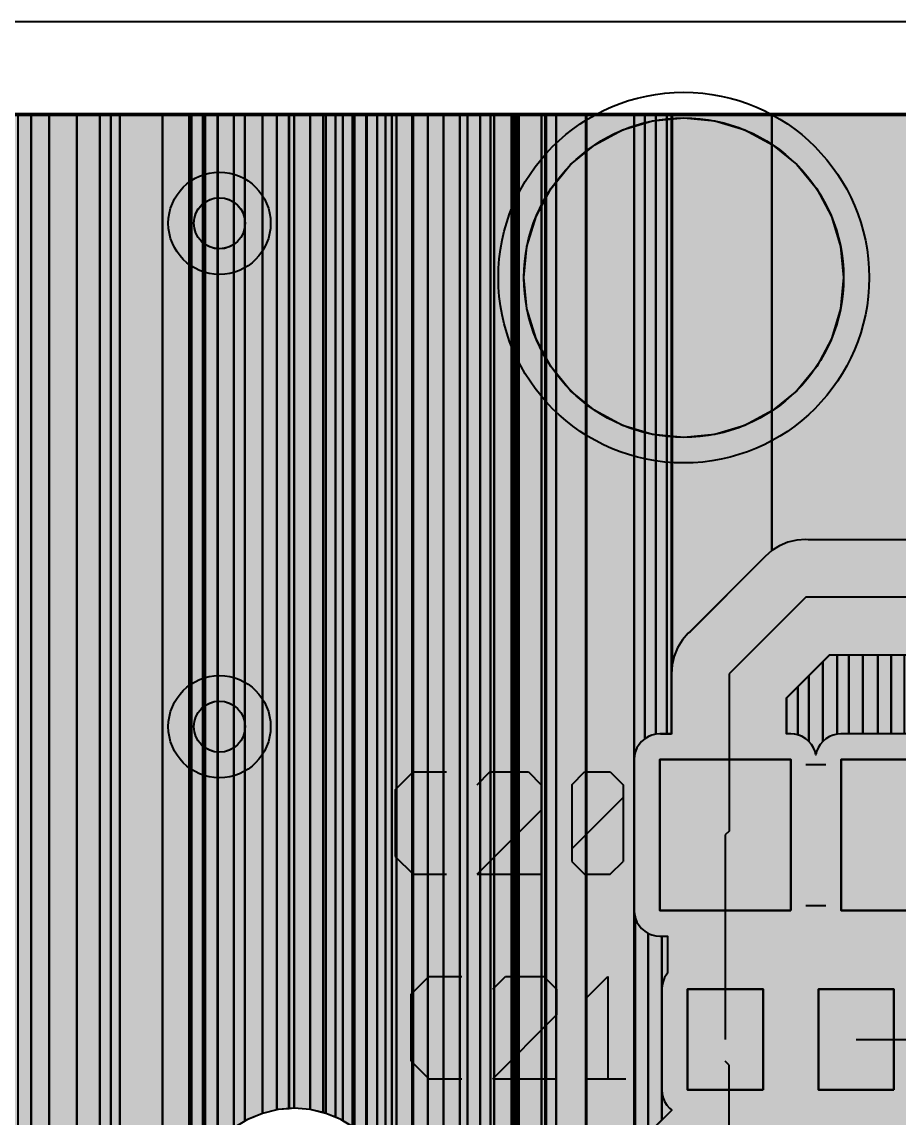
# Model space of a CAD drawing. Header units: millimetres. Extents: x 2 to 110, y 3 to 56.
# Drawn here: x 50.14 to 58.85, y 45.01 to 55.9 of the extents above; entities that cross this region are included whole.
import ezdxf

# ---------------------------------------------------------------- set-up
doc = ezdxf.new("R2010")
doc.units = ezdxf.units.MM
for name, color, linetype in [('bottom_copper', 7, 'Continuous'), ('bottom_silk', 7, 'Continuous'), ('drill_plated', 7, 'Continuous'), ('outline', 7, 'Continuous'), ('top_copper', 7, 'Continuous'), ('top_silk', 7, 'Continuous')]:
    doc.layers.add(name, color=color, linetype=linetype)

# ---------------------------------------------------------------- blocks, each defined once
blk = doc.blocks.new('Block32662')
at = {"layer": 'bottom_copper', "lineweight": 40}
blk.add_hatch(color=7, dxfattribs=at).paths.add_polyline_path([(0, 0), (-2.181, -2.181), (-3.44, -2.181), (-3.44, 42.867), (0, 42.867), (0, 0)], flags=0)
at = {"layer": 'bottom_copper', "color": 7, "lineweight": 40}
blk.add_lwpolyline([(0, 0), (-2.181, -2.181), (-3.44, -2.181), (-3.44, 42.867), (0, 42.867), (0, 0)], close=True, dxfattribs=at)
blk = doc.blocks.new('Block32847')
at = {"layer": 'bottom_copper', "lineweight": 40}
for points in [[(0, 22.3936), (-0.1594, 22.4061), (-0.161, 22.406), (-0.161, 45.048), (0, 45.048), (0, 22.3936)], [(0.3033, 22.2951), (0.1555, 22.3563), (0, 22.3936), (0, 45.048), (0.3033, 45.048), (0.3033, 22.2951)], [(0.5612, 22.1076), (0.4396, 22.2115), (0.3033, 22.2951), (0.3033, 45.048), (0.5612, 45.048), (0.5612, 22.1076)], [(0.8099, 21.7019), (0.7487, 21.8497), (0.6651, 21.986), (0.5612, 22.1076), (0.5612, 45.048), (0.8099, 45.048), (0.8099, 21.7019)], [(0.8566, 21.387), (0.8472, 21.5464), (0.8099, 21.7019), (0.8099, 45.048), (0.8566, 45.048), (0.8566, 21.387)], [(1.2554, 0), (0.8566, 0), (0.8566, 45.048), (1.2554, 45.048), (1.2554, 0)]]:
    blk.add_hatch(color=7, dxfattribs=at).paths.add_polyline_path(points, flags=0)
at = {"layer": 'bottom_copper', "color": 7, "lineweight": 40}
for points in [[(0, 22.3936), (-0.1594, 22.4061), (-0.161, 22.406), (-0.161, 45.048), (0, 45.048), (0, 22.3936)], [(0.3033, 22.2951), (0.1555, 22.3563), (0, 22.3936), (0, 45.048), (0.3033, 45.048), (0.3033, 22.2951)], [(0.5612, 22.1076), (0.4396, 22.2115), (0.3033, 22.2951), (0.3033, 45.048), (0.5612, 45.048), (0.5612, 22.1076)], [(0.8099, 21.7019), (0.7487, 21.8497), (0.6651, 21.986), (0.5612, 22.1076), (0.5612, 45.048), (0.8099, 45.048), (0.8099, 21.7019)], [(0.8566, 21.387), (0.8472, 21.5464), (0.8099, 21.7019), (0.8099, 45.048), (0.8566, 45.048), (0.8566, 21.387)], [(1.2554, 0), (0.8566, 0), (0.8566, 45.048), (1.2554, 45.048), (1.2554, 0)]]:
    blk.add_lwpolyline(points, close=True, dxfattribs=at)
blk = doc.blocks.new('Block33519')
at = {"layer": 'bottom_copper', "lineweight": 40}
for points in [[(0, 35.17), (-0.159, 35.182), (-0.161, 35.182), (-0.161, 45.048), (0, 45.048), (0, 35.17)], [(0.127, 35.139), (0, 35.17), (0, 45.048), (0.127, 45.048), (0.127, 35.139)], [(0.251, 35.093), (0.155, 35.132), (0.127, 35.139), (0.127, 45.048), (0.251, 45.048), (0.251, 35.093)], [(0.419, 35), (0.303, 35.071), (0.251, 35.093), (0.251, 45.048), (0.419, 45.048), (0.419, 35)], [(0.555, 34.889), (0.44, 34.987), (0.419, 35), (0.419, 45.048), (0.555, 45.048), (0.555, 34.889)], [(0.665, 34.762), (0.561, 34.884), (0.555, 34.889), (0.555, 45.048), (0.665, 45.048), (0.665, 34.762)], [(0.81, 34.478), (0.749, 34.626), (0.665, 34.762), (0.665, 45.048), (0.81, 45.048), (0.81, 34.478)], [(0.857, 34.163), (0.847, 34.322), (0.81, 34.478), (0.81, 45.048), (0.857, 45.048), (0.857, 34.163)], [(1.012, 22.356), (0.864, 22.295), (0.857, 22.291), (0.857, 45.048), (1.012, 45.048), (1.012, 22.356)], [(1.167, 22.394), (1.012, 22.356), (1.012, 45.048), (1.167, 45.048), (1.167, 22.394)], [(1.325, 22.406), (1.167, 22.394), (1.167, 45.048), (1.325, 45.048), (1.325, 22.406)]]:
    blk.add_hatch(color=7, dxfattribs=at).paths.add_polyline_path(points, flags=0)
at = {"layer": 'bottom_copper', "color": 7, "lineweight": 40}
for points in [[(0, 35.17), (-0.159, 35.182), (-0.161, 35.182), (-0.161, 45.048), (0, 45.048), (0, 35.17)], [(0.127, 35.139), (0, 35.17), (0, 45.048), (0.127, 45.048), (0.127, 35.139)], [(0.251, 35.093), (0.155, 35.132), (0.127, 35.139), (0.127, 45.048), (0.251, 45.048), (0.251, 35.093)], [(0.419, 35), (0.303, 35.071), (0.251, 35.093), (0.251, 45.048), (0.419, 45.048), (0.419, 35)], [(0.555, 34.889), (0.44, 34.987), (0.419, 35), (0.419, 45.048), (0.555, 45.048), (0.555, 34.889)], [(0.665, 34.762), (0.561, 34.884), (0.555, 34.889), (0.555, 45.048), (0.665, 45.048), (0.665, 34.762)], [(0.81, 34.478), (0.749, 34.626), (0.665, 34.762), (0.665, 45.048), (0.81, 45.048), (0.81, 34.478)], [(0.857, 34.163), (0.847, 34.322), (0.81, 34.478), (0.81, 45.048), (0.857, 45.048), (0.857, 34.163)], [(1.012, 22.356), (0.864, 22.295), (0.857, 22.291), (0.857, 45.048), (1.012, 45.048), (1.012, 22.356)], [(1.167, 22.394), (1.012, 22.356), (1.012, 45.048), (1.167, 45.048), (1.167, 22.394)], [(1.325, 22.406), (1.167, 22.394), (1.167, 45.048), (1.325, 45.048), (1.325, 22.406)]]:
    blk.add_lwpolyline(points, close=True, dxfattribs=at)
blk = doc.blocks.new('Block34573')
at = {"layer": 'bottom_copper', "lineweight": 40}
for points in [[(-0.001, 33.105), (-0.29, 33.105), (-0.29, 45.048), (-0.001, 45.048), (-0.001, 33.105)], [(0.11, 34.626), (0.049, 34.478), (0.012, 34.322), (-0.001, 34.163), (-0.001, 45.048), (0.11, 45.048), (0.11, 34.626)], [(0.261, 34.841), (0.194, 34.762), (0.11, 34.626), (0.11, 45.048), (0.261, 45.048), (0.261, 34.841)], [(0.417, 34.986), (0.298, 34.884), (0.261, 34.841), (0.261, 45.048), (0.417, 45.048), (0.417, 34.986)], [(0.528, 35.054), (0.419, 34.987), (0.417, 34.986), (0.417, 45.048), (0.528, 45.048), (0.528, 35.054)], [(0.704, 35.132), (0.556, 35.071), (0.528, 35.054), (0.528, 45.048), (0.704, 45.048), (0.704, 35.132)], [(0.845, 35.166), (0.704, 35.132), (0.704, 45.048), (0.845, 45.048), (0.845, 35.166)], [(0.967, 35.178), (0.859, 35.17), (0.845, 35.166), (0.845, 45.048), (0.967, 45.048), (0.967, 35.178)], [(1.017, 35.182), (0.967, 35.178), (0.967, 45.048), (1.017, 45.048), (1.017, 35.182)]]:
    blk.add_hatch(color=7, dxfattribs=at).paths.add_polyline_path(points, flags=0)
at = {"layer": 'bottom_copper', "color": 7, "lineweight": 40}
for points in [[(-0.001, 33.105), (-0.29, 33.105), (-0.29, 45.048), (-0.001, 45.048), (-0.001, 33.105)], [(0.11, 34.626), (0.049, 34.478), (0.012, 34.322), (-0.001, 34.163), (-0.001, 45.048), (0.11, 45.048), (0.11, 34.626)], [(0.261, 34.841), (0.194, 34.762), (0.11, 34.626), (0.11, 45.048), (0.261, 45.048), (0.261, 34.841)], [(0.417, 34.986), (0.298, 34.884), (0.261, 34.841), (0.261, 45.048), (0.417, 45.048), (0.417, 34.986)], [(0.528, 35.054), (0.419, 34.987), (0.417, 34.986), (0.417, 45.048), (0.528, 45.048), (0.528, 35.054)], [(0.704, 35.132), (0.556, 35.071), (0.528, 35.054), (0.528, 45.048), (0.704, 45.048), (0.704, 35.132)], [(0.845, 35.166), (0.704, 35.132), (0.704, 45.048), (0.845, 45.048), (0.845, 35.166)], [(0.967, 35.178), (0.859, 35.17), (0.845, 35.166), (0.845, 45.048), (0.967, 45.048), (0.967, 35.178)], [(1.017, 35.182), (0.967, 35.178), (0.967, 45.048), (1.017, 45.048), (1.017, 35.182)]]:
    blk.add_lwpolyline(points, close=True, dxfattribs=at)
blk = doc.blocks.new('Block35035')
at = {"layer": 'bottom_copper', "lineweight": 40}
for points in [[(0.596, 16.974), (0.59, 16.982), (0.468, 17.085), (0.468, 44.748), (0.596, 44.748), (0.596, 16.974)], [(0.777, 32.221), (0.678, 32.123), (0.671, 32.116), (0.645, 32.086), (0.624, 32.052), (0.609, 32.015), (0.599, 31.976), (0.596, 31.936), (0.596, 44.748), (0.777, 44.748), (0.777, 32.221)], [(1.279, 32.724), (0.777, 32.221), (0.777, 44.748), (1.279, 44.748), (1.279, 32.724)], [(1.387, 32.793), (1.35, 32.778), (1.316, 32.757), (1.286, 32.731), (1.279, 32.724), (1.279, 44.748), (1.387, 44.748), (1.387, 32.793)], [(1.476, 32.805), (1.466, 32.806), (1.426, 32.803), (1.387, 32.793), (1.387, 44.748), (1.476, 44.748), (1.476, 32.805)], [(1.901, 32.805), (1.476, 32.805), (1.476, 44.748), (1.901, 44.748), (1.901, 32.805)]]:
    blk.add_hatch(color=7, dxfattribs=at).paths.add_polyline_path(points, flags=0)
at = {"layer": 'bottom_copper', "color": 7, "lineweight": 40}
for points in [[(0.596, 16.974), (0.59, 16.982), (0.468, 17.085), (0.468, 44.748), (0.596, 44.748), (0.596, 16.974)], [(0.777, 32.221), (0.678, 32.123), (0.671, 32.116), (0.645, 32.086), (0.624, 32.052), (0.609, 32.015), (0.599, 31.976), (0.596, 31.936), (0.596, 44.748), (0.777, 44.748), (0.777, 32.221)], [(1.279, 32.724), (0.777, 32.221), (0.777, 44.748), (1.279, 44.748), (1.279, 32.724)], [(1.387, 32.793), (1.35, 32.778), (1.316, 32.757), (1.286, 32.731), (1.279, 32.724), (1.279, 44.748), (1.387, 44.748), (1.387, 32.793)], [(1.476, 32.805), (1.466, 32.806), (1.426, 32.803), (1.387, 32.793), (1.387, 44.748), (1.476, 44.748), (1.476, 32.805)], [(1.901, 32.805), (1.476, 32.805), (1.476, 44.748), (1.901, 44.748), (1.901, 32.805)]]:
    blk.add_lwpolyline(points, close=True, dxfattribs=at)
blk = doc.blocks.new('Block110843')
at = {"layer": 'top_copper', "lineweight": 40}
for points in [[(4.737, 21.334), (4.698, 21.324), (4.661, 21.309), (4.627, 21.288), (4.596, 21.262), (4.596, 22.056), (4.663, 22.123), (4.737, 22.123), (4.737, 21.334)], [(4.855, 21.336), (4.786, 21.336), (4.776, 21.337), (4.737, 21.334), (4.737, 22.123), (4.855, 22.123), (4.855, 21.336)], [(4.994, 21.336), (4.855, 21.336), (4.855, 22.123), (4.994, 22.123), (4.994, 21.336)], [(5.143, 21.336), (4.994, 21.336), (4.994, 22.123), (5.143, 22.123), (5.143, 21.336)], [(5.275, 21.336), (5.143, 21.336), (5.143, 22.123), (5.275, 22.123), (5.275, 21.336)], [(5.404, 21.336), (5.275, 21.336), (5.275, 22.123), (5.404, 22.123), (5.404, 21.336)], [(4.596, 21.262), (4.57, 21.232), (4.549, 21.198), (4.534, 21.161), (4.526, 21.129), (4.519, 21.161), (4.504, 21.198), (4.483, 21.232), (4.457, 21.262), (4.457, 21.916), (4.596, 22.056), (4.596, 21.262)], [(4.457, 21.262), (4.426, 21.288), (4.392, 21.309), (4.355, 21.324), (4.348, 21.326), (4.348, 21.808), (4.457, 21.916), (4.457, 21.262)], [(4.348, 21.326), (4.316, 21.334), (4.277, 21.337), (4.267, 21.336), (4.236, 21.336), (4.236, 21.695), (4.348, 21.808), (4.348, 21.326)]]:
    blk.add_hatch(color=7, dxfattribs=at).paths.add_polyline_path(points, flags=0)
at = {"layer": 'top_copper', "color": 7, "lineweight": 40}
for points in [[(4.737, 21.334), (4.698, 21.324), (4.661, 21.309), (4.627, 21.288), (4.596, 21.262), (4.596, 22.056), (4.663, 22.123), (4.737, 22.123), (4.737, 21.334)], [(4.855, 21.336), (4.786, 21.336), (4.776, 21.337), (4.737, 21.334), (4.737, 22.123), (4.855, 22.123), (4.855, 21.336)], [(4.994, 21.336), (4.855, 21.336), (4.855, 22.123), (4.994, 22.123), (4.994, 21.336)], [(5.143, 21.336), (4.994, 21.336), (4.994, 22.123), (5.143, 22.123), (5.143, 21.336)], [(5.275, 21.336), (5.143, 21.336), (5.143, 22.123), (5.275, 22.123), (5.275, 21.336)], [(5.404, 21.336), (5.275, 21.336), (5.275, 22.123), (5.404, 22.123), (5.404, 21.336)], [(4.596, 21.262), (4.57, 21.232), (4.549, 21.198), (4.534, 21.161), (4.526, 21.129), (4.519, 21.161), (4.504, 21.198), (4.483, 21.232), (4.457, 21.262), (4.457, 21.916), (4.596, 22.056), (4.596, 21.262)], [(4.457, 21.262), (4.426, 21.288), (4.392, 21.309), (4.355, 21.324), (4.348, 21.326), (4.348, 21.808), (4.457, 21.916), (4.457, 21.262)], [(4.348, 21.326), (4.316, 21.334), (4.277, 21.337), (4.267, 21.336), (4.236, 21.336), (4.236, 21.695), (4.348, 21.808), (4.348, 21.326)]]:
    blk.add_lwpolyline(points, close=True, dxfattribs=at)
blk = doc.blocks.new('Block114395')
at = {"layer": 'top_copper', "lineweight": 40}
for points in [[(0, 2.615), (-0.115, 2.686), (-0.115, 12.691), (0, 12.691), (0, 2.615)], [(0.122, 2.511), (0, 2.615), (0, 12.691), (0.122, 12.691), (0.122, 2.511)], [(0.309, 2.253), (0.225, 2.389), (0.122, 2.511), (0.122, 12.691), (0.309, 12.691), (0.309, 2.253)], [(0.417, 1.791), (0.408, 1.95), (0.37, 2.105), (0.309, 2.253), (0.309, 12.691), (0.417, 12.691), (0.417, 1.791)], [(0.581, 1.418), (0.417, 1.583), (0.417, 12.691), (0.581, 12.691), (0.581, 1.418)], [(1.123, 1.327), (0.672, 1.327), (0.581, 1.418), (0.581, 12.691), (1.123, 12.691), (1.123, 1.327)], [(1.248, 1.3), (1.212, 1.316), (1.173, 1.325), (1.133, 1.328), (1.123, 1.327), (1.123, 12.691), (1.248, 12.691), (1.248, 1.3)], [(1.385, 1.113), (1.375, 1.152), (1.36, 1.189), (1.339, 1.223), (1.313, 1.254), (1.283, 1.279), (1.248, 1.3), (1.248, 12.691), (1.385, 12.691), (1.385, 1.113)], [(1.388, 1.073), (1.385, 1.113), (1.385, 12.691), (1.388, 12.691), (1.388, 1.073)], [(1.559, 0.066), (1.388, 0.066), (1.388, 12.691), (1.559, 12.691), (1.559, 0.066)], [(1.563, 0.326), (1.559, 0.266), (1.559, 12.691), (1.563, 12.691), (1.563, 0.326)], [(1.578, 0.385), (1.572, 0.362), (1.563, 0.326), (1.563, 12.691), (1.578, 12.691), (1.578, 0.385)], [(1.6, 0.44), (1.59, 0.416), (1.578, 0.385), (1.578, 12.691), (1.6, 12.691), (1.6, 0.44)], [(1.632, 0.491), (1.619, 0.47), (1.6, 0.44), (1.6, 12.691), (1.632, 12.691), (1.632, 0.491)], [(1.894, 0.753), (1.849, 0.715), (1.839, 0.703), (1.682, 0.546), (1.671, 0.537), (1.632, 0.491), (1.632, 12.691), (1.894, 12.691), (1.894, 0.754)], [(2.001, 0.808), (1.973, 0.796), (1.945, 0.785), (1.919, 0.769), (1.894, 0.754), (1.894, 12.691), (2.001, 12.691), (2.001, 0.808)], [(2.296, 0.825), (2.134, 0.825), (2.119, 0.827), (2.059, 0.822), (2.03, 0.815), (2.001, 0.808), (2.001, 12.691), (2.296, 12.691), (2.296, 0.825)], [(2.776, 1.949), (2.561, 1.949), (2.551, 1.949), (2.511, 1.946), (2.472, 1.937), (2.435, 1.922), (2.401, 1.901), (2.371, 1.875), (2.345, 1.844), (2.324, 1.81), (2.309, 1.773), (2.299, 1.734), (2.296, 1.694), (2.296, 12.691), (2.776, 12.691), (2.776, 1.949)], [(2.881, 6.48), (2.851, 6.455), (2.825, 6.424), (2.804, 6.39), (2.789, 6.353), (2.779, 6.314), (2.776, 6.274), (2.776, 12.691), (2.881, 12.691), (2.881, 6.48)], [(2.991, 6.526), (2.952, 6.517), (2.915, 6.501), (2.881, 6.48), (2.881, 12.691), (2.991, 12.691), (2.991, 6.526)], [(3.1, 6.528), (3.041, 6.528), (3.031, 6.529), (2.991, 6.526), (2.991, 12.691), (3.1, 12.691), (3.1, 6.528)], [(3.146, 6.528), (3.1, 6.528), (3.1, 12.691), (3.146, 12.691), (3.146, 6.528)], [(3.153, 7.214), (3.146, 7.124), (3.146, 12.691), (3.153, 12.691), (3.153, 7.214)], [(4.144, 8.35), (4.076, 8.292), (4.061, 8.275), (3.331, 7.544), (3.314, 7.53), (3.255, 7.462), (3.208, 7.385), (3.174, 7.302), (3.153, 7.214), (3.153, 12.691), (4.144, 12.691), (4.144, 8.35)], [(5.742, 8.458), (4.503, 8.458), (4.481, 8.46), (4.391, 8.453), (4.304, 8.432), (4.221, 8.397), (4.144, 8.35), (4.144, 12.691), (5.742, 12.691), (5.742, 8.458)], [(3.148, 6.528), (3.146, 6.528), (3.146, 7.124), (3.148, 7.102), (3.148, 6.528)], [(2.777, 4.785), (2.776, 4.775), (2.776, 6.274), (2.777, 6.264), (2.777, 4.785)], [(2.778, 1.949), (2.776, 1.949), (2.776, 4.775), (2.778, 4.755), (2.778, 1.949)], [(2.785, 2.274), (2.778, 2.184), (2.778, 4.755), (2.779, 4.735), (2.785, 4.712), (2.785, 2.274)], [(2.915, 2.554), (2.887, 2.522), (2.84, 2.445), (2.806, 2.362), (2.785, 2.274), (2.785, 4.712), (2.789, 4.696), (2.804, 4.659), (2.825, 4.625), (2.851, 4.595), (2.881, 4.569), (2.915, 4.548), (2.915, 2.554)], [(3.051, 2.693), (2.963, 2.605), (2.946, 2.59), (2.915, 2.554), (2.915, 4.548), (2.952, 4.532), (2.991, 4.523), (3.031, 4.52), (3.041, 4.521), (3.051, 4.521), (3.051, 2.693)], [(3.109, 4.153), (3.1, 4.142), (3.079, 4.108), (3.064, 4.071), (3.054, 4.032), (3.051, 3.992), (3.051, 4.521), (3.109, 4.521), (3.109, 4.153)], [(3.052, 3.003), (3.051, 2.993), (3.051, 3.992), (3.052, 3.982), (3.052, 3.003)], [(3.148, 2.789), (3.051, 2.693), (3.051, 2.993), (3.054, 2.953), (3.064, 2.914), (3.079, 2.877), (3.1, 2.843), (3.126, 2.812), (3.148, 2.794), (3.148, 2.789)]]:
    blk.add_hatch(color=7, dxfattribs=at).paths.add_polyline_path(points, flags=0)
at = {"layer": 'top_copper', "color": 7, "lineweight": 40}
for points in [[(0, 2.615), (-0.115, 2.686), (-0.115, 12.691), (0, 12.691), (0, 2.615)], [(0.122, 2.511), (0, 2.615), (0, 12.691), (0.122, 12.691), (0.122, 2.511)], [(0.309, 2.253), (0.225, 2.389), (0.122, 2.511), (0.122, 12.691), (0.309, 12.691), (0.309, 2.253)], [(0.417, 1.791), (0.408, 1.95), (0.37, 2.105), (0.309, 2.253), (0.309, 12.691), (0.417, 12.691), (0.417, 1.791)], [(0.581, 1.418), (0.417, 1.583), (0.417, 12.691), (0.581, 12.691), (0.581, 1.418)], [(1.123, 1.327), (0.672, 1.327), (0.581, 1.418), (0.581, 12.691), (1.123, 12.691), (1.123, 1.327)], [(1.248, 1.3), (1.212, 1.316), (1.173, 1.325), (1.133, 1.328), (1.123, 1.327), (1.123, 12.691), (1.248, 12.691), (1.248, 1.3)], [(1.385, 1.113), (1.375, 1.152), (1.36, 1.189), (1.339, 1.223), (1.313, 1.254), (1.283, 1.279), (1.248, 1.3), (1.248, 12.691), (1.385, 12.691), (1.385, 1.113)], [(1.388, 1.073), (1.385, 1.113), (1.385, 12.691), (1.388, 12.691), (1.388, 1.073)], [(1.559, 0.066), (1.388, 0.066), (1.388, 12.691), (1.559, 12.691), (1.559, 0.066)], [(1.563, 0.326), (1.559, 0.266), (1.559, 12.691), (1.563, 12.691), (1.563, 0.326)], [(1.578, 0.385), (1.572, 0.362), (1.563, 0.326), (1.563, 12.691), (1.578, 12.691), (1.578, 0.385)], [(1.6, 0.44), (1.59, 0.416), (1.578, 0.385), (1.578, 12.691), (1.6, 12.691), (1.6, 0.44)], [(1.632, 0.491), (1.619, 0.47), (1.6, 0.44), (1.6, 12.691), (1.632, 12.691), (1.632, 0.491)], [(1.894, 0.753), (1.849, 0.715), (1.839, 0.703), (1.682, 0.546), (1.671, 0.537), (1.632, 0.491), (1.632, 12.691), (1.894, 12.691), (1.894, 0.754)], [(2.001, 0.808), (1.973, 0.796), (1.945, 0.785), (1.919, 0.769), (1.894, 0.754), (1.894, 12.691), (2.001, 12.691), (2.001, 0.808)], [(2.296, 0.825), (2.134, 0.825), (2.119, 0.827), (2.059, 0.822), (2.03, 0.815), (2.001, 0.808), (2.001, 12.691), (2.296, 12.691), (2.296, 0.825)], [(2.776, 1.949), (2.561, 1.949), (2.551, 1.949), (2.511, 1.946), (2.472, 1.937), (2.435, 1.922), (2.401, 1.901), (2.371, 1.875), (2.345, 1.844), (2.324, 1.81), (2.309, 1.773), (2.299, 1.734), (2.296, 1.694), (2.296, 12.691), (2.776, 12.691), (2.776, 1.949)], [(2.881, 6.48), (2.851, 6.455), (2.825, 6.424), (2.804, 6.39), (2.789, 6.353), (2.779, 6.314), (2.776, 6.274), (2.776, 12.691), (2.881, 12.691), (2.881, 6.48)], [(2.991, 6.526), (2.952, 6.517), (2.915, 6.501), (2.881, 6.48), (2.881, 12.691), (2.991, 12.691), (2.991, 6.526)], [(3.1, 6.528), (3.041, 6.528), (3.031, 6.529), (2.991, 6.526), (2.991, 12.691), (3.1, 12.691), (3.1, 6.528)], [(3.146, 6.528), (3.1, 6.528), (3.1, 12.691), (3.146, 12.691), (3.146, 6.528)], [(3.153, 7.214), (3.146, 7.124), (3.146, 12.691), (3.153, 12.691), (3.153, 7.214)], [(4.144, 8.35), (4.076, 8.292), (4.061, 8.275), (3.331, 7.544), (3.314, 7.53), (3.255, 7.462), (3.208, 7.385), (3.174, 7.302), (3.153, 7.214), (3.153, 12.691), (4.144, 12.691), (4.144, 8.35)], [(5.742, 8.458), (4.503, 8.458), (4.481, 8.46), (4.391, 8.453), (4.304, 8.432), (4.221, 8.397), (4.144, 8.35), (4.144, 12.691), (5.742, 12.691), (5.742, 8.458)], [(3.148, 6.528), (3.146, 6.528), (3.146, 7.124), (3.148, 7.102), (3.148, 6.528)], [(2.777, 4.785), (2.776, 4.775), (2.776, 6.274), (2.777, 6.264), (2.777, 4.785)], [(2.778, 1.949), (2.776, 1.949), (2.776, 4.775), (2.778, 4.755), (2.778, 1.949)], [(2.785, 2.274), (2.778, 2.184), (2.778, 4.755), (2.779, 4.735), (2.785, 4.712), (2.785, 2.274)], [(2.915, 2.554), (2.887, 2.522), (2.84, 2.445), (2.806, 2.362), (2.785, 2.274), (2.785, 4.712), (2.789, 4.696), (2.804, 4.659), (2.825, 4.625), (2.851, 4.595), (2.881, 4.569), (2.915, 4.548), (2.915, 2.554)], [(3.051, 2.693), (2.963, 2.605), (2.946, 2.59), (2.915, 2.554), (2.915, 4.548), (2.952, 4.532), (2.991, 4.523), (3.031, 4.52), (3.041, 4.521), (3.051, 4.521), (3.051, 2.693)], [(3.109, 4.153), (3.1, 4.142), (3.079, 4.108), (3.064, 4.071), (3.054, 4.032), (3.051, 3.992), (3.051, 4.521), (3.109, 4.521), (3.109, 4.153)], [(3.052, 3.003), (3.051, 2.993), (3.051, 3.992), (3.052, 3.982), (3.052, 3.003)], [(3.148, 2.789), (3.051, 2.693), (3.051, 2.993), (3.054, 2.953), (3.064, 2.914), (3.079, 2.877), (3.1, 2.843), (3.126, 2.812), (3.148, 2.794), (3.148, 2.789)]]:
    blk.add_lwpolyline(points, close=True, dxfattribs=at)
blk = doc.blocks.new('Block116614')
at = {"layer": 'top_copper', "lineweight": 40}
for points in [[(0, 0), (-4.862, 0), (-4.862, 19.38), (0, 19.38), (0, 0)], [(0.453, 7.109), (0.082, 6.739), (0.075, 6.732), (0.049, 6.702), (0.028, 6.668), (0.013, 6.631), (0.003, 6.592), (0, 6.552), (0, 19.38), (0.453, 19.38), (0.453, 7.109)], [(0.791, 7.409), (0.754, 7.394), (0.72, 7.373), (0.69, 7.347), (0.683, 7.34), (0.453, 7.109), (0.453, 19.38), (0.791, 19.38), (0.791, 7.409)], [(1.571, 7.421), (0.88, 7.421), (0.87, 7.422), (0.83, 7.419), (0.791, 7.409), (0.791, 19.38), (1.571, 19.38), (1.571, 7.421)], [(1.594, 7.421), (1.571, 7.421), (1.571, 19.38), (1.594, 19.38), (1.594, 7.421)], [(1.73, 8.982), (1.705, 8.942), (1.644, 8.794), (1.606, 8.638), (1.594, 8.479), (1.594, 19.38), (1.73, 19.38), (1.73, 8.982)], [(1.851, 9.151), (1.788, 9.078), (1.73, 8.983), (1.73, 19.38), (1.851, 19.38), (1.851, 9.151)], [(2.014, 9.303), (1.892, 9.2), (1.851, 9.151), (1.851, 19.38), (2.014, 19.38), (2.014, 9.303)], [(2.298, 9.448), (2.15, 9.387), (2.014, 9.303), (2.014, 19.38), (2.298, 19.38), (2.298, 9.448)], [(2.561, 9.494), (2.453, 9.486), (2.298, 9.448), (2.298, 19.38), (2.561, 19.38), (2.561, 9.494)], [(2.772, 9.486), (2.613, 9.498), (2.561, 9.494), (2.561, 19.38), (2.772, 19.38), (2.772, 9.486)], [(2.928, 9.448), (2.772, 9.486), (2.772, 19.38), (2.928, 19.38), (2.928, 9.448)], [(3.097, 9.374), (3.076, 9.387), (2.928, 9.448), (2.928, 19.38), (3.097, 19.38), (3.097, 9.374)]]:
    blk.add_hatch(color=7, dxfattribs=at).paths.add_polyline_path(points, flags=0)
at = {"layer": 'top_copper', "color": 7, "lineweight": 40}
for points in [[(0, 0), (-4.862, 0), (-4.862, 19.38), (0, 19.38), (0, 0)], [(0.453, 7.109), (0.082, 6.739), (0.075, 6.732), (0.049, 6.702), (0.028, 6.668), (0.013, 6.631), (0.003, 6.592), (0, 6.552), (0, 19.38), (0.453, 19.38), (0.453, 7.109)], [(0.791, 7.409), (0.754, 7.394), (0.72, 7.373), (0.69, 7.347), (0.683, 7.34), (0.453, 7.109), (0.453, 19.38), (0.791, 19.38), (0.791, 7.409)], [(1.571, 7.421), (0.88, 7.421), (0.87, 7.422), (0.83, 7.419), (0.791, 7.409), (0.791, 19.38), (1.571, 19.38), (1.571, 7.421)], [(1.594, 7.421), (1.571, 7.421), (1.571, 19.38), (1.594, 19.38), (1.594, 7.421)], [(1.73, 8.982), (1.705, 8.942), (1.644, 8.794), (1.606, 8.638), (1.594, 8.479), (1.594, 19.38), (1.73, 19.38), (1.73, 8.982)], [(1.851, 9.151), (1.788, 9.078), (1.73, 8.983), (1.73, 19.38), (1.851, 19.38), (1.851, 9.151)], [(2.014, 9.303), (1.892, 9.2), (1.851, 9.151), (1.851, 19.38), (2.014, 19.38), (2.014, 9.303)], [(2.298, 9.448), (2.15, 9.387), (2.014, 9.303), (2.014, 19.38), (2.298, 19.38), (2.298, 9.448)], [(2.561, 9.494), (2.453, 9.486), (2.298, 9.448), (2.298, 19.38), (2.561, 19.38), (2.561, 9.494)], [(2.772, 9.486), (2.613, 9.498), (2.561, 9.494), (2.561, 19.38), (2.772, 19.38), (2.772, 9.486)], [(2.928, 9.448), (2.772, 9.486), (2.772, 19.38), (2.928, 19.38), (2.928, 9.448)], [(3.097, 9.374), (3.076, 9.387), (2.928, 9.448), (2.928, 19.38), (3.097, 19.38), (3.097, 9.374)]]:
    blk.add_lwpolyline(points, close=True, dxfattribs=at)

msp = doc.modelspace()

# ---------------------------------------------------------------- hatches: boundary and pattern name
at = {"layer": 'bottom_copper', "lineweight": 40}
for points in [[(58.271, 53.048), (58.181, 52.75), (58.034, 52.476), (57.837, 52.235), (57.596, 52.038), (57.322, 51.891), (57.024, 51.801), (56.714, 51.77), (56.404, 51.801), (56.106, 51.891), (55.832, 52.038), (55.591, 52.235), (55.394, 52.476), (55.247, 52.75), (55.157, 53.048), (55.127, 53.358), (55.157, 53.668), (55.247, 53.966), (55.394, 54.24), (55.591, 54.481), (55.832, 54.678), (56.106, 54.825), (56.404, 54.915), (56.714, 54.946), (57.024, 54.915), (57.322, 54.825), (57.596, 54.678), (57.837, 54.481), (58.034, 54.24), (58.181, 53.966), (58.271, 53.668), (58.301, 53.358), (58.271, 53.048)], [(52.353, 53.848), (52.339, 53.801), (52.315, 53.757), (52.284, 53.718), (52.245, 53.687), (52.201, 53.663), (52.154, 53.649), (52.104, 53.644), (52.054, 53.649), (52.007, 53.663), (51.963, 53.687), (51.924, 53.718), (51.893, 53.757), (51.869, 53.801), (51.855, 53.848), (51.85, 53.898), (51.855, 53.948), (51.869, 53.995), (51.893, 54.039), (51.924, 54.078), (51.963, 54.109), (52.007, 54.133), (52.054, 54.147), (52.104, 54.152), (52.154, 54.147), (52.201, 54.133), (52.245, 54.109), (52.284, 54.078), (52.315, 54.039), (52.339, 53.995), (52.353, 53.948), (52.358, 53.898), (52.353, 53.848)], [(52.353, 48.848), (52.339, 48.801), (52.315, 48.757), (52.284, 48.718), (52.245, 48.687), (52.201, 48.663), (52.154, 48.649), (52.104, 48.644), (52.054, 48.649), (52.007, 48.663), (51.963, 48.687), (51.924, 48.718), (51.893, 48.757), (51.869, 48.801), (51.855, 48.848), (51.85, 48.898), (51.855, 48.948), (51.869, 48.995), (51.893, 49.039), (51.924, 49.078), (51.963, 49.109), (52.007, 49.133), (52.054, 49.147), (52.104, 49.152), (52.154, 49.147), (52.201, 49.133), (52.245, 49.109), (52.284, 49.078), (52.315, 49.039), (52.339, 48.995), (52.353, 48.948), (52.358, 48.898), (52.353, 48.848)]]:
    msp.add_hatch(color=7, dxfattribs=at).paths.add_polyline_path(points, flags=0)
at = {"layer": 'drill_plated', "lineweight": 40}
for points in [[(58.271, 53.048), (58.181, 52.75), (58.034, 52.476), (57.837, 52.235), (57.596, 52.038), (57.322, 51.891), (57.024, 51.801), (56.714, 51.77), (56.404, 51.801), (56.106, 51.891), (55.832, 52.038), (55.591, 52.235), (55.394, 52.476), (55.247, 52.75), (55.157, 53.048), (55.127, 53.358), (55.157, 53.668), (55.247, 53.966), (55.394, 54.24), (55.591, 54.481), (55.832, 54.678), (56.106, 54.825), (56.404, 54.915), (56.714, 54.946), (57.024, 54.915), (57.322, 54.825), (57.596, 54.678), (57.837, 54.481), (58.034, 54.24), (58.181, 53.966), (58.271, 53.668), (58.301, 53.358), (58.271, 53.048)], [(52.353, 53.848), (52.339, 53.801), (52.315, 53.757), (52.284, 53.718), (52.245, 53.687), (52.201, 53.663), (52.154, 53.649), (52.104, 53.644), (52.054, 53.649), (52.007, 53.663), (51.963, 53.687), (51.924, 53.718), (51.893, 53.757), (51.869, 53.801), (51.855, 53.848), (51.85, 53.898), (51.855, 53.948), (51.869, 53.995), (51.893, 54.039), (51.924, 54.078), (51.963, 54.109), (52.007, 54.133), (52.054, 54.147), (52.104, 54.152), (52.154, 54.147), (52.201, 54.133), (52.245, 54.109), (52.284, 54.078), (52.315, 54.039), (52.339, 53.995), (52.353, 53.948), (52.358, 53.898), (52.353, 53.848)], [(52.353, 48.848), (52.339, 48.801), (52.315, 48.757), (52.284, 48.718), (52.245, 48.687), (52.201, 48.663), (52.154, 48.649), (52.104, 48.644), (52.054, 48.649), (52.007, 48.663), (51.963, 48.687), (51.924, 48.718), (51.893, 48.757), (51.869, 48.801), (51.855, 48.848), (51.85, 48.898), (51.855, 48.948), (51.869, 48.995), (51.893, 49.039), (51.924, 49.078), (51.963, 49.109), (52.007, 49.133), (52.054, 49.147), (52.104, 49.152), (52.154, 49.147), (52.201, 49.133), (52.245, 49.109), (52.284, 49.078), (52.315, 49.039), (52.339, 48.995), (52.353, 48.948), (52.358, 48.898), (52.353, 48.848)]]:
    msp.add_hatch(color=7, dxfattribs=at).paths.add_polyline_path(points, flags=0)
at = {"layer": 'top_copper', "lineweight": 40}
for points in [[(58.271, 53.048), (58.181, 52.75), (58.034, 52.476), (57.837, 52.235), (57.596, 52.038), (57.322, 51.891), (57.024, 51.801), (56.714, 51.77), (56.404, 51.801), (56.106, 51.891), (55.832, 52.038), (55.591, 52.235), (55.394, 52.476), (55.247, 52.75), (55.157, 53.048), (55.127, 53.358), (55.157, 53.668), (55.247, 53.966), (55.394, 54.24), (55.591, 54.481), (55.832, 54.678), (56.106, 54.825), (56.404, 54.915), (56.714, 54.946), (57.024, 54.915), (57.322, 54.825), (57.596, 54.678), (57.837, 54.481), (58.034, 54.24), (58.181, 53.966), (58.271, 53.668), (58.301, 53.358), (58.271, 53.048)], [(52.353, 53.848), (52.339, 53.801), (52.315, 53.757), (52.284, 53.718), (52.245, 53.687), (52.201, 53.663), (52.154, 53.649), (52.104, 53.644), (52.054, 53.649), (52.007, 53.663), (51.963, 53.687), (51.924, 53.718), (51.893, 53.757), (51.869, 53.801), (51.855, 53.848), (51.85, 53.898), (51.855, 53.948), (51.869, 53.995), (51.893, 54.039), (51.924, 54.078), (51.963, 54.109), (52.007, 54.133), (52.054, 54.147), (52.104, 54.152), (52.154, 54.147), (52.201, 54.133), (52.245, 54.109), (52.284, 54.078), (52.315, 54.039), (52.339, 53.995), (52.353, 53.948), (52.358, 53.898), (52.353, 53.848)], [(52.353, 48.848), (52.339, 48.801), (52.315, 48.757), (52.284, 48.718), (52.245, 48.687), (52.201, 48.663), (52.154, 48.649), (52.104, 48.644), (52.054, 48.649), (52.007, 48.663), (51.963, 48.687), (51.924, 48.718), (51.893, 48.757), (51.869, 48.801), (51.855, 48.848), (51.85, 48.898), (51.855, 48.948), (51.869, 48.995), (51.893, 49.039), (51.924, 49.078), (51.963, 49.109), (52.007, 49.133), (52.054, 49.147), (52.104, 49.152), (52.154, 49.147), (52.201, 49.133), (52.245, 49.109), (52.284, 49.078), (52.315, 49.039), (52.339, 48.995), (52.353, 48.948), (52.358, 48.898), (52.353, 48.848)], [(57.776, 47.072), (56.476, 47.072), (56.476, 48.572), (57.776, 48.572), (57.776, 47.072)], [(59.576, 47.072), (58.276, 47.072), (58.276, 48.572), (59.576, 48.572), (59.576, 47.072)], [(57.501, 45.29), (56.751, 45.29), (56.751, 46.29), (57.501, 46.29), (57.501, 45.29)], [(58.801, 45.29), (58.051, 45.29), (58.051, 46.29), (58.801, 46.29), (58.801, 45.29)]]:
    msp.add_hatch(color=7, dxfattribs=at).paths.add_polyline_path(points, flags=0)

# ---------------------------------------------------------------- linework, layer by layer
at = {"layer": 'bottom_copper', "color": 7, "lineweight": 40}
for p, q in [((49.504, 54.973), (51.538, 54.973)), ((51.538, 43.03), (51.538, 54.973)), ((51.538, 54.973), (52.844, 54.973)), ((51.538, 54.973), (51.538, 43.03)), ((52.844, 45.107), (52.844, 54.973)), ((52.844, 54.973), (54.33, 54.973)), ((52.844, 54.973), (52.844, 45.107)), ((54.33, 32.331), (54.33, 54.973)), ((54.33, 54.973), (55.747, 54.973)), ((54.33, 54.973), (54.33, 32.331)), ((55.747, 9.925), (55.747, 54.973)), ((55.747, 54.973), (60.268, 54.973)), ((55.747, 54.973), (55.747, 9.925)), ((52.687, 45.095), (52.531, 45.057)), ((52.844, 45.107), (52.687, 45.095)), ((52.846, 45.107), (52.844, 45.107)), ((53.005, 45.095), (52.846, 45.107)), ((53.161, 45.057), (53.005, 45.095)), ((52.531, 45.057), (52.383, 44.996)), ((53.309, 44.996), (53.161, 45.057))]:
    msp.add_line(p, q, dxfattribs=at)
for points in [[(58.271, 53.048), (58.181, 52.75), (58.034, 52.476), (57.837, 52.235), (57.596, 52.038), (57.322, 51.891), (57.024, 51.801), (56.714, 51.77), (56.404, 51.801), (56.106, 51.891), (55.832, 52.038), (55.591, 52.235), (55.394, 52.476), (55.247, 52.75), (55.157, 53.048), (55.127, 53.358), (55.157, 53.668), (55.247, 53.966), (55.394, 54.24), (55.591, 54.481), (55.832, 54.678), (56.106, 54.825), (56.404, 54.915), (56.714, 54.946), (57.024, 54.915), (57.322, 54.825), (57.596, 54.678), (57.837, 54.481), (58.034, 54.24), (58.181, 53.966), (58.271, 53.668), (58.301, 53.358), (58.271, 53.048)], [(52.353, 53.848), (52.339, 53.801), (52.315, 53.757), (52.284, 53.718), (52.245, 53.687), (52.201, 53.663), (52.154, 53.649), (52.104, 53.644), (52.054, 53.649), (52.007, 53.663), (51.963, 53.687), (51.924, 53.718), (51.893, 53.757), (51.869, 53.801), (51.855, 53.848), (51.85, 53.898), (51.855, 53.948), (51.869, 53.995), (51.893, 54.039), (51.924, 54.078), (51.963, 54.109), (52.007, 54.133), (52.054, 54.147), (52.104, 54.152), (52.154, 54.147), (52.201, 54.133), (52.245, 54.109), (52.284, 54.078), (52.315, 54.039), (52.339, 53.995), (52.353, 53.948), (52.358, 53.898), (52.353, 53.848)], [(52.353, 48.848), (52.339, 48.801), (52.315, 48.757), (52.284, 48.718), (52.245, 48.687), (52.201, 48.663), (52.154, 48.649), (52.104, 48.644), (52.054, 48.649), (52.007, 48.663), (51.963, 48.687), (51.924, 48.718), (51.893, 48.757), (51.869, 48.801), (51.855, 48.848), (51.85, 48.898), (51.855, 48.948), (51.869, 48.995), (51.893, 49.039), (51.924, 49.078), (51.963, 49.109), (52.007, 49.133), (52.054, 49.147), (52.104, 49.152), (52.154, 49.147), (52.201, 49.133), (52.245, 49.109), (52.284, 49.078), (52.315, 49.039), (52.339, 48.995), (52.353, 48.948), (52.358, 48.898), (52.353, 48.848)]]:
    msp.add_lwpolyline(points, close=True, dxfattribs=at)
for centre, major_axis in [((56.714, 53.358), (1.841, 0)), ((56.714, 53.358), (1.587, 0)), ((52.104, 53.898), (0.508, 0)), ((52.104, 53.898), (0.254, 0)), ((52.104, 48.898), (0.508, 0)), ((52.104, 48.898), (0.254, 0))]:
    msp.add_ellipse(centre, major_axis=major_axis, ratio=1, dxfattribs=at)
at = {"layer": 'bottom_silk', "color": 7, "lineweight": 40}
msp.add_line((110.054, 55.898), (2.104, 55.898), dxfattribs=at)
at = {"layer": 'drill_plated', "color": 7, "lineweight": 40}
for points in [[(58.271, 53.048), (58.181, 52.75), (58.034, 52.476), (57.837, 52.235), (57.596, 52.038), (57.322, 51.891), (57.024, 51.801), (56.714, 51.77), (56.404, 51.801), (56.106, 51.891), (55.832, 52.038), (55.591, 52.235), (55.394, 52.476), (55.247, 52.75), (55.157, 53.048), (55.127, 53.358), (55.157, 53.668), (55.247, 53.966), (55.394, 54.24), (55.591, 54.481), (55.832, 54.678), (56.106, 54.825), (56.404, 54.915), (56.714, 54.946), (57.024, 54.915), (57.322, 54.825), (57.596, 54.678), (57.837, 54.481), (58.034, 54.24), (58.181, 53.966), (58.271, 53.668), (58.301, 53.358), (58.271, 53.048)], [(52.353, 53.848), (52.339, 53.801), (52.315, 53.757), (52.284, 53.718), (52.245, 53.687), (52.201, 53.663), (52.154, 53.649), (52.104, 53.644), (52.054, 53.649), (52.007, 53.663), (51.963, 53.687), (51.924, 53.718), (51.893, 53.757), (51.869, 53.801), (51.855, 53.848), (51.85, 53.898), (51.855, 53.948), (51.869, 53.995), (51.893, 54.039), (51.924, 54.078), (51.963, 54.109), (52.007, 54.133), (52.054, 54.147), (52.104, 54.152), (52.154, 54.147), (52.201, 54.133), (52.245, 54.109), (52.284, 54.078), (52.315, 54.039), (52.339, 53.995), (52.353, 53.948), (52.358, 53.898), (52.353, 53.848)], [(52.353, 48.848), (52.339, 48.801), (52.315, 48.757), (52.284, 48.718), (52.245, 48.687), (52.201, 48.663), (52.154, 48.649), (52.104, 48.644), (52.054, 48.649), (52.007, 48.663), (51.963, 48.687), (51.924, 48.718), (51.893, 48.757), (51.869, 48.801), (51.855, 48.848), (51.85, 48.898), (51.855, 48.948), (51.869, 48.995), (51.893, 49.039), (51.924, 49.078), (51.963, 49.109), (52.007, 49.133), (52.054, 49.147), (52.104, 49.152), (52.154, 49.147), (52.201, 49.133), (52.245, 49.109), (52.284, 49.078), (52.315, 49.039), (52.339, 48.995), (52.353, 48.948), (52.358, 48.898), (52.353, 48.848)]]:
    msp.add_lwpolyline(points, close=True, dxfattribs=at)
for centre, major_axis in [((56.714, 53.358), (1.587, 0)), ((52.104, 53.898), (0.254, 0)), ((52.104, 48.898), (0.254, 0))]:
    msp.add_ellipse(centre, major_axis=major_axis, ratio=1, dxfattribs=at)
at = {"layer": 'outline', "color": 7, "lineweight": 40}
msp.add_line((110.054, 55.898), (2.104, 55.898), dxfattribs=at)
at = {"layer": 'top_copper', "color": 7, "lineweight": 40}
for p, q in [((45.371, 54.989), (53.33, 54.989)), ((53.33, 44.983), (53.33, 54.989)), ((53.33, 54.989), (60.268, 54.989)), ((53.33, 54.989), (53.33, 44.983)), ((57.836, 50.75), (57.749, 50.729)), ((57.926, 50.757), (57.836, 50.75)), ((57.948, 50.755), (57.926, 50.757)), ((60.268, 50.755), (57.948, 50.755)), ((57.589, 50.648), (57.521, 50.589)), ((57.666, 50.695), (57.589, 50.648)), ((57.589, 50.648), (57.589, 50.648)), ((57.749, 50.729), (57.666, 50.695)), ((57.506, 50.572), (56.776, 49.842)), ((57.521, 50.589), (57.506, 50.572)), ((57.926, 50.184), (57.164, 49.422)), ((61.99, 50.184), (57.926, 50.184)), ((56.7, 49.759), (56.653, 49.682)), ((56.759, 49.827), (56.7, 49.759)), ((56.776, 49.842), (56.759, 49.827)), ((56.653, 49.682), (56.619, 49.599)), ((56.619, 49.599), (56.598, 49.512)), ((57.736, 49.185), (58.163, 49.612)), ((58.163, 49.612), (61.753, 49.612)), ((56.598, 49.512), (56.591, 49.422)), ((56.598, 49.512), (56.598, 49.512)), ((56.591, 49.422), (56.593, 49.4)), ((56.593, 49.4), (56.593, 48.826)), ((57.164, 49.422), (57.164, 47.86)), ((57.736, 48.826), (57.736, 49.185)), ((56.326, 48.778), (56.296, 48.752)), ((56.36, 48.799), (56.326, 48.778)), ((56.397, 48.814), (56.36, 48.799)), ((56.436, 48.824), (56.397, 48.814)), ((56.476, 48.827), (56.436, 48.824)), ((56.436, 48.824), (56.436, 48.824)), ((56.486, 48.826), (56.476, 48.827)), ((56.593, 48.826), (56.486, 48.826)), ((57.766, 48.826), (57.736, 48.826)), ((57.776, 48.827), (57.766, 48.826)), ((57.816, 48.824), (57.776, 48.827)), ((57.855, 48.814), (57.816, 48.824)), ((57.892, 48.799), (57.855, 48.814)), ((57.926, 48.778), (57.892, 48.799)), ((57.956, 48.752), (57.926, 48.778)), ((58.126, 48.778), (58.096, 48.752)), ((58.16, 48.799), (58.126, 48.778)), ((58.197, 48.814), (58.16, 48.799)), ((58.236, 48.824), (58.197, 48.814)), ((58.276, 48.827), (58.236, 48.824)), ((58.236, 48.824), (58.236, 48.824)), ((58.286, 48.826), (58.276, 48.827)), ((59.566, 48.826), (58.286, 48.826)), ((56.249, 48.688), (56.234, 48.651)), ((56.27, 48.722), (56.249, 48.688)), ((56.296, 48.752), (56.27, 48.722)), ((57.982, 48.722), (57.956, 48.752)), ((58.003, 48.688), (57.982, 48.722)), ((58.018, 48.651), (58.003, 48.688)), ((58.049, 48.688), (58.033, 48.651)), ((58.07, 48.722), (58.049, 48.688)), ((58.096, 48.752), (58.07, 48.722)), ((56.224, 48.612), (56.221, 48.572)), ((56.221, 48.572), (56.222, 48.562)), ((56.222, 48.562), (56.222, 47.082)), ((56.234, 48.651), (56.224, 48.612)), ((57.776, 48.572), (56.476, 48.572)), ((56.476, 48.572), (56.476, 47.072)), ((57.776, 47.072), (57.776, 48.572)), ((58.026, 48.619), (58.018, 48.651)), ((58.033, 48.651), (58.026, 48.619)), ((59.576, 48.572), (58.276, 48.572)), ((58.276, 48.572), (58.276, 47.072)), ((57.164, 47.86), (57.126, 47.822)), ((57.126, 47.822), (57.126, 45.79)), ((56.222, 47.082), (56.221, 47.072)), ((56.221, 47.072), (56.224, 47.032)), ((56.476, 47.072), (57.776, 47.072)), ((58.276, 47.072), (59.576, 47.072)), ((56.224, 47.032), (56.234, 46.993)), ((56.234, 46.993), (56.249, 46.956)), ((56.249, 46.956), (56.27, 46.922)), ((56.27, 46.922), (56.296, 46.892)), ((56.296, 46.892), (56.326, 46.866)), ((56.326, 46.866), (56.36, 46.845)), ((56.36, 46.845), (56.397, 46.83)), ((56.397, 46.83), (56.436, 46.821)), ((56.436, 46.821), (56.476, 46.817)), ((56.476, 46.817), (56.486, 46.818)), ((56.486, 46.818), (56.554, 46.818)), ((56.554, 46.818), (56.554, 46.451)), ((56.524, 46.406), (56.509, 46.369)), ((56.545, 46.44), (56.524, 46.406)), ((56.554, 46.451), (56.545, 46.44)), ((56.499, 46.33), (56.496, 46.29)), ((56.496, 46.29), (56.497, 46.28)), ((56.497, 46.28), (56.497, 45.3)), ((56.509, 46.369), (56.499, 46.33)), ((57.501, 46.29), (56.751, 46.29)), ((56.751, 46.29), (56.751, 45.29)), ((57.501, 45.29), (57.501, 46.29)), ((58.801, 46.29), (58.051, 46.29)), ((58.051, 46.29), (58.051, 45.29)), ((58.801, 45.29), (58.801, 46.29)), ((58.426, 45.79), (60.136, 45.79)), ((57.164, 45.536), (57.126, 45.574)), ((57.164, 44.85), (57.164, 45.536)), ((56.497, 45.3), (56.496, 45.29)), ((56.496, 45.29), (56.499, 45.25)), ((56.499, 45.25), (56.509, 45.211)), ((56.509, 45.211), (56.524, 45.175)), ((56.751, 45.29), (57.501, 45.29)), ((58.051, 45.29), (58.801, 45.29)), ((52.687, 45.095), (52.531, 45.057)), ((52.846, 45.107), (52.687, 45.095)), ((53.005, 45.095), (52.846, 45.107)), ((53.161, 45.057), (53.005, 45.095)), ((56.593, 45.087), (56.408, 44.902)), ((56.524, 45.175), (56.545, 45.14)), ((56.545, 45.14), (56.571, 45.11)), ((56.571, 45.11), (56.593, 45.092)), ((56.593, 45.092), (56.593, 45.087)), ((52.531, 45.057), (52.383, 44.996)), ((53.309, 44.996), (53.161, 45.057))]:
    msp.add_line(p, q, dxfattribs=at)
for points in [[(58.271, 53.048), (58.181, 52.75), (58.034, 52.476), (57.837, 52.235), (57.596, 52.038), (57.322, 51.891), (57.024, 51.801), (56.714, 51.77), (56.404, 51.801), (56.106, 51.891), (55.832, 52.038), (55.591, 52.235), (55.394, 52.476), (55.247, 52.75), (55.157, 53.048), (55.127, 53.358), (55.157, 53.668), (55.247, 53.966), (55.394, 54.24), (55.591, 54.481), (55.832, 54.678), (56.106, 54.825), (56.404, 54.915), (56.714, 54.946), (57.024, 54.915), (57.322, 54.825), (57.596, 54.678), (57.837, 54.481), (58.034, 54.24), (58.181, 53.966), (58.271, 53.668), (58.301, 53.358), (58.271, 53.048)], [(52.353, 53.848), (52.339, 53.801), (52.315, 53.757), (52.284, 53.718), (52.245, 53.687), (52.201, 53.663), (52.154, 53.649), (52.104, 53.644), (52.054, 53.649), (52.007, 53.663), (51.963, 53.687), (51.924, 53.718), (51.893, 53.757), (51.869, 53.801), (51.855, 53.848), (51.85, 53.898), (51.855, 53.948), (51.869, 53.995), (51.893, 54.039), (51.924, 54.078), (51.963, 54.109), (52.007, 54.133), (52.054, 54.147), (52.104, 54.152), (52.154, 54.147), (52.201, 54.133), (52.245, 54.109), (52.284, 54.078), (52.315, 54.039), (52.339, 53.995), (52.353, 53.948), (52.358, 53.898), (52.353, 53.848)], [(52.353, 48.848), (52.339, 48.801), (52.315, 48.757), (52.284, 48.718), (52.245, 48.687), (52.201, 48.663), (52.154, 48.649), (52.104, 48.644), (52.054, 48.649), (52.007, 48.663), (51.963, 48.687), (51.924, 48.718), (51.893, 48.757), (51.869, 48.801), (51.855, 48.848), (51.85, 48.898), (51.855, 48.948), (51.869, 48.995), (51.893, 49.039), (51.924, 49.078), (51.963, 49.109), (52.007, 49.133), (52.054, 49.147), (52.104, 49.152), (52.154, 49.147), (52.201, 49.133), (52.245, 49.109), (52.284, 49.078), (52.315, 49.039), (52.339, 48.995), (52.353, 48.948), (52.358, 48.898), (52.353, 48.848)], [(57.776, 47.072), (56.476, 47.072), (56.476, 48.572), (57.776, 48.572), (57.776, 47.072)], [(59.576, 47.072), (58.276, 47.072), (58.276, 48.572), (59.576, 48.572), (59.576, 47.072)], [(57.501, 45.29), (56.751, 45.29), (56.751, 46.29), (57.501, 46.29), (57.501, 45.29)], [(58.801, 45.29), (58.051, 45.29), (58.051, 46.29), (58.801, 46.29), (58.801, 45.29)]]:
    msp.add_lwpolyline(points, close=True, dxfattribs=at)
for centre, major_axis in [((56.714, 53.358), (1.841, 0)), ((56.714, 53.358), (1.587, 0)), ((52.104, 53.898), (0.508, 0)), ((52.104, 53.898), (0.254, 0)), ((52.104, 48.898), (0.508, 0)), ((52.104, 48.898), (0.254, 0))]:
    msp.add_ellipse(centre, major_axis=major_axis, ratio=1, dxfattribs=at)
at = {"layer": 'top_silk', "color": 7, "lineweight": 40}
for p, q in [((110.054, 55.898), (2.104, 55.898)), ((57.926, 48.522), (58.126, 48.522)), ((53.85, 48.27), (54.028, 48.448)), ((54.028, 48.448), (54.358, 48.448)), ((54.663, 48.321), (54.79, 48.448)), ((54.79, 48.448), (55.171, 48.448)), ((55.171, 48.448), (55.298, 48.321)), ((55.603, 48.321), (55.73, 48.448)), ((55.73, 48.448), (55.984, 48.448)), ((55.984, 48.448), (56.111, 48.321)), ((53.85, 48.27), (53.85, 47.61)), ((55.298, 48.321), (55.298, 48.067)), ((55.603, 48.321), (55.603, 47.559)), ((56.111, 48.321), (56.111, 47.559)), ((55.603, 47.686), (56.111, 48.194)), ((54.663, 47.432), (55.298, 48.067)), ((53.85, 47.61), (54.028, 47.432)), ((55.603, 47.559), (55.73, 47.432)), ((55.984, 47.432), (56.111, 47.559)), ((54.028, 47.432), (54.358, 47.432)), ((54.663, 47.432), (55.298, 47.432)), ((55.73, 47.432), (55.984, 47.432)), ((57.926, 47.122), (58.126, 47.122)), ((54.004, 46.238), (54.182, 46.416)), ((54.182, 46.416), (54.512, 46.416)), ((54.817, 46.289), (54.944, 46.416)), ((54.944, 46.416), (55.325, 46.416)), ((55.325, 46.416), (55.452, 46.289)), ((55.757, 46.213), (55.96, 46.416)), ((55.96, 46.416), (55.96, 45.4)), ((55.452, 46.289), (55.452, 46.035)), ((54.004, 46.238), (54.004, 45.578)), ((54.817, 45.4), (55.452, 46.035)), ((54.004, 45.578), (54.182, 45.4)), ((54.182, 45.4), (54.512, 45.4)), ((54.817, 45.4), (55.452, 45.4)), ((55.757, 45.4), (56.138, 45.4))]:
    msp.add_line(p, q, dxfattribs=at)

# ---------------------------------------------------------------- block references
at = {"layer": 'bottom_copper'}
for name, p in [('Block35035', (49.637, 10.225)), ('Block34573', (51.828, 9.925)), ('Block33519', (53.005, 9.925)), ('Block32847', (54.491, 9.925)), ('Block32662', (59.187, 12.106))]:
    msp.add_blockref(name, p, dxfattribs=at)
at = {"layer": 'top_copper'}
for name, p in [('Block116614', (50.233, 35.609)), ('Block114395', (53.445, 42.297)), ('Block110843', (53.499, 27.49))]:
    msp.add_blockref(name, p, dxfattribs=at)

doc.saveas('drawing.dxf')
